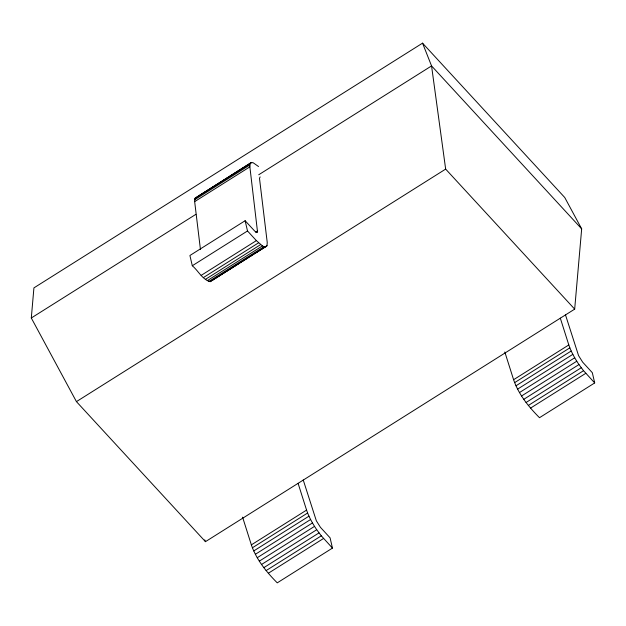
<?xml version="1.0" encoding="UTF-8"?>
<svg xmlns="http://www.w3.org/2000/svg" width="626" height="626" viewBox="0 0 626 626"><rect width="100%" height="100%" fill="white"/><g stroke="black" fill="none" stroke-linecap="round" stroke-linejoin="round"><path stroke-width="0.94" d="M31.3 317.992L33.921 287.89L422.542 43.147L564.746 197.503L581.671 228.866L574.676 309.134L205.461 541.67L76.435 401.626L31.3 317.992L195.868 214.35M200.445 249.492L194.663 201.627L194.889 198.395L250.752 162.776L253.068 162.69L258.546 166.532M260.119 176.9L259.493 178.363L267.239 242.505L267.012 245.736L210.156 281.677C202.221 279.493 198.254 270.675 192.299 265.745L189.913 255.502L245.126 220.728L254.727 231.104L256.55 232.387L257.544 232.074L249.868 166.86L250.095 163.629L250.752 162.776M197.37 196.705L251.754 162.455M194.889 198.395L250.095 163.629M194.592 199.772L249.797 164.998M194.663 201.627L249.868 166.86M258.718 174.771L431.557 65.918L422.542 43.147M192.299 265.745L247.505 230.971L245.126 220.728M255.971 232.035L257.622 230.994M255.995 232.653L257.646 231.612M201.173 275.377L256.386 240.611L262.45 245.908L264.047 246.675L266.355 246.589M203.364 277.6L258.569 242.833M205.398 279.384L260.604 244.617M207.237 280.675L262.45 245.908M208.841 281.45L264.047 246.675M211.807 280.503L214.28 278.946M215.923 277.913L219.225 275.831M220.868 274.798L238.177 263.898M240.642 262.341L243.115 260.784M244.766 259.751L248.06 257.669M249.711 256.637L253.006 254.555M254.657 253.522L267.012 245.736M210.156 281.677L265.361 246.91M76.435 401.626L445.657 169.098L431.557 65.918L581.671 228.866M303.227 479.962L316.333 520.777L320.449 527.335L330.082 537.836L332.461 548.086L277.255 582.853C266.41 571.961 256.394 559.589 251.362 544.863L306.576 510.096L298.078 483.311M565.466 314.808L578.565 355.623L582.681 362.18L592.313 372.689L594.7 382.932L539.495 417.698C528.649 406.806 518.633 394.435 513.602 379.708L568.807 344.942L560.317 318.157M252.403 547.773L307.616 513.007L306.576 510.096M514.642 382.619L569.848 347.853L568.807 344.942M253.757 550.935L308.97 516.168L307.616 513.007M515.996 385.788L571.202 351.014L569.848 347.853M255.392 554.276L310.598 519.51L308.97 516.168M517.624 389.122L572.837 354.355L571.202 351.014M257.263 557.703L312.468 522.937L310.598 519.51M519.494 392.549L574.707 357.782L572.837 354.355M259.32 561.139L314.526 526.372L312.468 522.937M521.56 395.984L576.765 361.218L574.707 357.782M261.519 564.488L316.725 529.721L321.31 535.833L332.461 548.086M523.759 399.333L578.964 364.567L583.549 370.686L594.7 382.932M263.796 567.672L319.01 532.898M526.036 402.518L581.241 367.752M266.105 570.607L321.31 535.833M528.344 405.452L583.549 370.686M268.382 573.22L323.587 538.446M530.613 408.066L585.826 373.299M195.547 197.542L196.541 197.229M445.657 169.098L574.676 309.134M247.505 230.971L256.386 240.611M576.765 361.218L578.964 364.567M314.526 526.372L316.725 529.721M204.741 539.855L205.461 541.67M504.814 352L513.602 379.708M242.575 517.154L251.362 544.863"/></g></svg>
